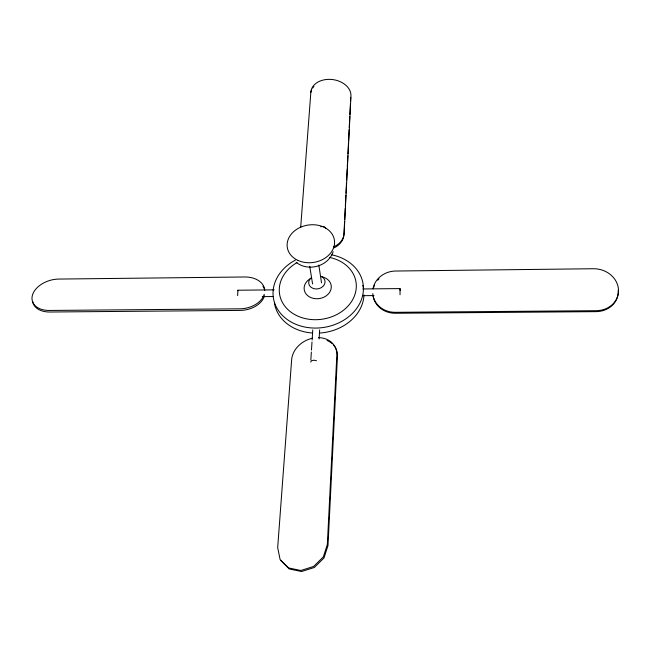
<?xml version="1.0" encoding="UTF-8"?>
<svg xmlns="http://www.w3.org/2000/svg" width="651" height="651" viewBox="0 0 651 651"><rect width="100%" height="100%" fill="white"/><g stroke="black" fill="none" stroke-linecap="round" stroke-linejoin="round"><path stroke-width="0.98" d="M344.582 221.397L343.931 234.506A21.849 17.317 8.2 0 1 334.166 247.819M344.68 219.379L345.233 208.287M345.331 206.269L345.884 195.178M345.982 193.16L346.487 183.069M346.633 180.042L347.186 168.951M347.284 166.933L347.837 155.841M347.935 153.823L348.488 142.732M348.586 140.714L349.139 129.614M349.237 127.596L349.79 116.505M349.888 114.486L350.441 103.395M350.539 101.377L350.743 97.341M362.745 288.963L400.023 288.588L400.04 294.757M319.104 338.943L319.649 329.902M310.836 360.076L311.349 352.036M311.479 350.035L311.992 341.995M312.122 339.985L312.765 329.943M300.681 227.484L310.861 92.1A20.157 14.704 7.7 0 1 331.815 79.471A20.157 14.704 7.7 0 1 350.954 95.949L344.151 233.188A21.882 17.325 8.2 0 1 333.41 246.941M274.136 289.858L237.9 290.224L237.648 295.587M333.174 251.758C328.063 266.495 308.208 272.012 296.156 262.288M310.706 362.086L311.495 360.76L313.88 360.198L316.459 360.735M320.748 226.8L322.229 226.377L324.621 226.939L325.777 228.346M262.288 296.628L273.355 296.53M362.9 295.676L373.975 295.57M280.833 560.568L289.288 568.966L301.576 571.529L314.327 567.485L324.019 557.931L327.998 545.538L337.438 356.414A23.444 19.042 -27 0 0 333.727 345.233M237.9 290.224L238.323 290.785M400.023 288.588L400.186 290.631M309.721 266.202L312.586 283.966M318.835 265.103L321.529 282.876M327.03 340.449A23.444 19.042 -27 0 1 332.311 343.761M312.496 338.219A23.477 19.058 -27 0 0 291.648 359.726L277.684 547.637L280.101 559.526L288.564 567.932L300.868 570.496L313.644 566.443L323.352 556.874L327.339 544.472L336.844 355.177A23.477 19.058 -27 0 0 318.502 337.625M264.469 295.896A22.516 15.681 -9.7 0 1 240.146 310.413L49.785 312.016A22.557 14.932 -16.6 0 1 32.607 301.405M262.963 286.188A22.516 15.681 -9.7 0 1 264.656 289.972M264.225 294.301A22.541 15.681 -9.7 0 1 239.869 308.818L49.289 310.454A22.59 14.932 -16.6 0 1 32.493 294.968A22.59 14.932 -16.6 0 1 58.72 279.067L244.743 276.984A22.541 15.681 -9.7 0 1 264.713 290.444M310.812 92.572A20.132 14.696 7.7 0 1 311.666 89.773M312.659 88.015A20.132 14.696 7.7 0 1 313.92 86.453M373.015 295.587A22.793 20.604 -5.5 0 0 395.377 313.261L595.999 311.642A23.656 20.84 10.9 0 0 618.19 290.305M373.56 287.864A22.793 20.604 -5.5 0 1 374.618 285.016M377.702 280.215A22.793 20.604 -5.5 0 1 379.004 278.815M372.771 293.65A22.834 20.629 -5.5 0 0 395.279 312.325L596.226 310.69A23.696 20.865 10.8 0 0 618.458 289.483A23.696 20.865 10.8 0 0 593.484 268.741L395.662 271.028A22.834 20.629 -5.5 0 0 372.982 288.849M321.325 276.415A8.243 6.673 -8.9 0 1 323.352 286.049A8.243 6.673 -8.9 0 1 311.276 287.473A8.243 6.673 -8.9 0 1 311.398 277.586M321.863 276.781A13.655 11.091 -8.9 0 1 329.129 293.048A13.655 11.091 -8.9 0 1 307.606 295.587A13.655 11.091 -8.9 0 1 311.552 278.001M331.774 254.834A45.391 36.928 -8.9 0 1 356.772 308.289A45.391 36.928 -8.9 0 1 285.927 318.542A45.391 36.928 -8.9 0 1 295.408 260.099M329.382 257.389A38.694 31.427 -8.9 0 1 350.881 302.52A38.694 31.427 -8.9 0 1 290.964 312.154A38.694 31.427 -8.9 0 1 297.027 262.597M363.974 294.911A45.139 36.83 -8.9 0 1 319.576 333.043M312.61 333.027A45.139 36.83 -8.9 0 1 274.364 302.52M362.794 285.358A45.139 36.83 -8.9 0 1 363.632 289.117M298.085 260.465A23.843 18.879 -8.9 0 0 334.557 243.205A23.843 18.879 -8.9 0 0 299.883 227.549A23.843 18.879 -8.9 0 0 298.085 260.465"/></g></svg>
